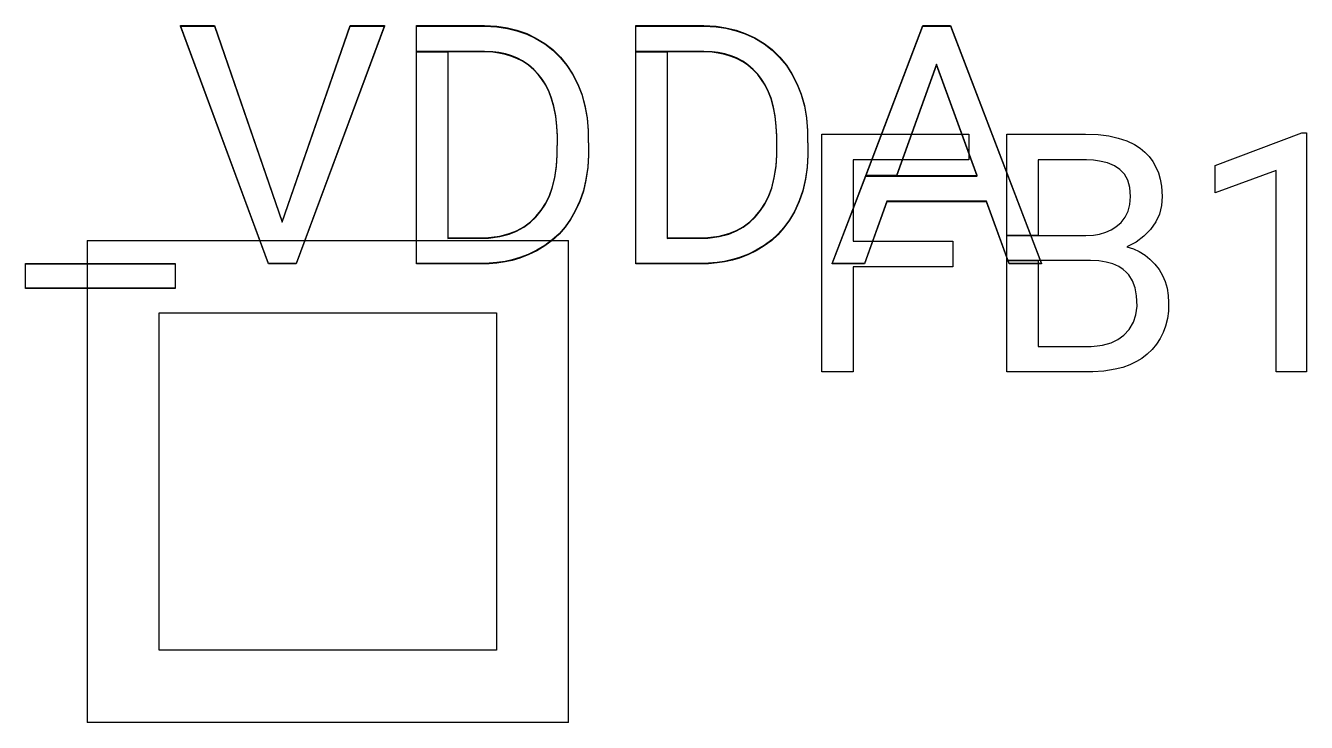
# Model space of a CAD drawing. Header units: inches. Extents: x 3.88 to 7.82, y -6.06 to -2.14.
# Drawn here: x 6.3876 to 6.597, y -3.7402 to -3.6263 of the extents above; entities that cross this region are included whole.
import ezdxf

# ---------------------------------------------------------------- set-up
doc = ezdxf.new("R2010")
doc.units = ezdxf.units.IN
doc.header["$MEASUREMENT"] = 0
doc.layers.add('F.Silkscreen', color=41, linetype='CONTINUOUS', true_color=0xf2eda1)

msp = doc.modelspace()

# ---------------------------------------------------------------- linework, layer by layer
at = {"layer": 'F.Silkscreen', "linetype": 'CONTINUOUS'}
for p, q in [((6.42732, -3.66518), (6.41291, -3.62632)), ((6.41291, -3.62632), (6.4185, -3.62632)), ((6.42732, -3.66526), (6.41291, -3.6264)), ((6.41291, -3.6264), (6.4185, -3.6264)), ((6.4185, -3.62632), (6.42953, -3.65837)), ((6.4185, -3.6264), (6.42953, -3.65844)), ((6.42953, -3.65837), (6.44067, -3.62632)), ((6.42953, -3.65844), (6.44067, -3.6264)), ((6.44626, -3.62632), (6.43185, -3.66518)), ((6.44626, -3.6264), (6.43185, -3.66526)), ((6.44067, -3.62632), (6.44626, -3.62632)), ((6.44067, -3.6264), (6.44626, -3.6264)), ((6.4515, -3.63053), (6.4515, -3.62632)), ((6.4515, -3.62632), (6.4626, -3.62632)), ((6.4515, -3.63061), (6.4515, -3.6264)), ((6.4515, -3.6264), (6.4626, -3.6264)), ((6.4626, -3.62632), (6.46461, -3.62643)), ((6.4626, -3.6264), (6.46461, -3.62651)), ((6.46461, -3.62643), (6.46637, -3.62669)), ((6.46461, -3.62651), (6.46637, -3.62677)), ((6.48736, -3.63053), (6.48736, -3.62632)), ((6.48736, -3.62632), (6.49847, -3.62632)), ((6.48736, -3.63061), (6.48736, -3.6264)), ((6.48736, -3.6264), (6.49847, -3.6264)), ((6.49847, -3.62632), (6.50047, -3.62643)), ((6.49847, -3.6264), (6.50047, -3.62651)), ((6.50047, -3.62643), (6.50209, -3.62666)), ((6.50047, -3.62651), (6.50209, -3.62674)), ((6.52494, -3.65081), (6.53429, -3.62632)), ((6.52494, -3.65089), (6.53429, -3.6264)), ((6.53429, -3.62632), (6.53878, -3.62632)), ((6.53429, -3.6264), (6.53878, -3.6264)), ((6.53878, -3.62632), (6.55366, -3.66518)), ((6.53878, -3.6264), (6.55366, -3.66526)), ((6.46637, -3.62669), (6.46792, -3.62707)), ((6.46637, -3.62677), (6.46792, -3.62715)), ((6.46792, -3.62707), (6.46953, -3.62763)), ((6.46792, -3.62715), (6.46953, -3.62771)), ((6.46953, -3.62763), (6.47093, -3.62829)), ((6.46953, -3.62771), (6.47093, -3.62837)), ((6.47093, -3.62829), (6.47248, -3.62923)), ((6.47093, -3.62837), (6.47248, -3.62931)), ((6.50209, -3.62666), (6.50378, -3.62707)), ((6.50209, -3.62674), (6.50378, -3.62715)), ((6.50378, -3.62707), (6.50526, -3.62758)), ((6.50378, -3.62715), (6.50526, -3.62766)), ((6.50526, -3.62758), (6.50679, -3.62829)), ((6.50526, -3.62766), (6.50679, -3.62837)), ((6.50679, -3.62829), (6.50834, -3.62923)), ((6.50679, -3.62837), (6.50834, -3.62931)), ((6.4515, -3.661), (6.4515, -3.63053)), ((6.4515, -3.63053), (6.45661, -3.63053)), ((6.45661, -3.63053), (6.4515, -3.63053)), ((6.4515, -3.66108), (6.4515, -3.63061)), ((6.4515, -3.63061), (6.45661, -3.63061)), ((6.45661, -3.63061), (6.4515, -3.63061)), ((6.45661, -3.63053), (6.45661, -3.661)), ((6.4626, -3.63053), (6.45661, -3.63053)), ((6.45661, -3.63061), (6.45661, -3.66108)), ((6.4626, -3.63061), (6.45661, -3.63061)), ((6.46399, -3.6306), (6.4626, -3.63053)), ((6.46399, -3.63068), (6.4626, -3.63061)), ((6.46497, -3.63072), (6.46399, -3.6306)), ((6.46497, -3.6308), (6.46399, -3.63068)), ((6.46606, -3.63095), (6.46497, -3.63072)), ((6.46606, -3.63103), (6.46497, -3.6308)), ((6.47248, -3.62923), (6.47378, -3.63024)), ((6.47248, -3.62931), (6.47378, -3.63032)), ((6.47378, -3.63024), (6.47506, -3.63148)), ((6.47378, -3.63032), (6.47506, -3.63156)), ((6.48736, -3.661), (6.48736, -3.63053)), ((6.48736, -3.63053), (6.49248, -3.63053)), ((6.49248, -3.63053), (6.48736, -3.63053)), ((6.48736, -3.66108), (6.48736, -3.63061)), ((6.48736, -3.63061), (6.49248, -3.63061)), ((6.49248, -3.63061), (6.48736, -3.63061)), ((6.49248, -3.63053), (6.49248, -3.661)), ((6.49846, -3.63053), (6.49248, -3.63053)), ((6.49248, -3.63061), (6.49248, -3.66108)), ((6.49846, -3.63061), (6.49248, -3.63061)), ((6.49985, -3.6306), (6.49846, -3.63053)), ((6.49985, -3.63068), (6.49846, -3.63061)), ((6.50084, -3.63072), (6.49985, -3.6306)), ((6.50084, -3.6308), (6.49985, -3.63068)), ((6.50193, -3.63095), (6.50084, -3.63072)), ((6.50193, -3.63103), (6.50084, -3.6308)), ((6.50834, -3.62923), (6.50965, -3.63024)), ((6.50834, -3.62931), (6.50965, -3.63032)), ((6.50965, -3.63024), (6.51092, -3.63148)), ((6.50965, -3.63032), (6.51092, -3.63156)), ((6.46695, -3.63121), (6.46606, -3.63095)), ((6.46695, -3.63129), (6.46606, -3.63103)), ((6.46793, -3.6316), (6.46695, -3.63121)), ((6.46793, -3.63167), (6.46695, -3.63129)), ((6.46885, -3.63207), (6.46793, -3.6316)), ((6.46885, -3.63215), (6.46793, -3.63167)), ((6.46982, -3.63271), (6.46885, -3.63207)), ((6.46982, -3.63279), (6.46885, -3.63215)), ((6.47071, -3.63347), (6.46982, -3.63271)), ((6.47071, -3.63355), (6.46982, -3.63279)), ((6.47506, -3.63148), (6.4761, -3.63277)), ((6.47506, -3.63156), (6.4761, -3.63284)), ((6.4761, -3.63277), (6.47703, -3.63418)), ((6.4761, -3.63284), (6.47703, -3.63426)), ((6.50296, -3.63126), (6.50193, -3.63095)), ((6.50296, -3.63134), (6.50193, -3.63103)), ((6.5038, -3.6316), (6.50296, -3.63126)), ((6.5038, -3.63167), (6.50296, -3.63134)), ((6.50484, -3.63214), (6.5038, -3.6316)), ((6.50484, -3.63222), (6.5038, -3.63167)), ((6.50568, -3.63271), (6.50484, -3.63214)), ((6.50568, -3.63279), (6.50484, -3.63222)), ((6.50657, -3.63347), (6.50568, -3.63271)), ((6.50657, -3.63355), (6.50568, -3.63279)), ((6.51092, -3.63148), (6.51197, -3.63277)), ((6.51092, -3.63156), (6.51197, -3.63284)), ((6.51197, -3.63277), (6.51289, -3.63418)), ((6.51197, -3.63284), (6.51289, -3.63426)), ((6.53654, -3.63262), (6.52996, -3.65081)), ((6.53654, -3.6327), (6.52996, -3.65089)), ((6.54315, -3.65081), (6.53654, -3.63262)), ((6.54315, -3.65089), (6.53654, -3.6327)), ((6.47142, -3.63423), (6.47071, -3.63347)), ((6.47142, -3.63431), (6.47071, -3.63355)), ((6.47206, -3.63508), (6.47142, -3.63423)), ((6.47206, -3.63516), (6.47142, -3.63431)), ((6.47703, -3.63418), (6.47788, -3.63586)), ((6.47703, -3.63426), (6.47788, -3.63594)), ((6.50728, -3.63423), (6.50657, -3.63347)), ((6.50728, -3.63431), (6.50657, -3.63355)), ((6.50793, -3.63508), (6.50728, -3.63423)), ((6.50793, -3.63516), (6.50728, -3.63431)), ((6.51289, -3.63418), (6.51375, -3.63586)), ((6.51289, -3.63426), (6.51375, -3.63594)), ((6.47263, -3.63599), (6.47206, -3.63508)), ((6.47263, -3.63607), (6.47206, -3.63516)), ((6.47319, -3.63712), (6.47263, -3.63599)), ((6.47319, -3.6372), (6.47263, -3.63607)), ((6.47788, -3.63586), (6.47852, -3.6375)), ((6.47788, -3.63594), (6.47852, -3.63758)), ((6.5085, -3.63599), (6.50793, -3.63508)), ((6.5085, -3.63607), (6.50793, -3.63516)), ((6.50905, -3.63712), (6.5085, -3.63599)), ((6.50905, -3.6372), (6.5085, -3.63607)), ((6.51375, -3.63586), (6.51439, -3.6375)), ((6.51375, -3.63594), (6.51439, -3.63758)), ((6.4736, -3.63818), (6.47319, -3.63712)), ((6.4736, -3.63826), (6.47319, -3.6372)), ((6.47397, -3.63949), (6.4736, -3.63818)), ((6.47397, -3.63956), (6.4736, -3.63826)), ((6.47852, -3.6375), (6.47905, -3.63938)), ((6.47852, -3.63758), (6.47905, -3.63946)), ((6.50946, -3.63818), (6.50905, -3.63712)), ((6.50946, -3.63826), (6.50905, -3.6372)), ((6.50988, -3.63965), (6.50946, -3.63818)), ((6.50988, -3.63973), (6.50946, -3.63826)), ((6.51439, -3.6375), (6.51491, -3.63938)), ((6.51439, -3.63758), (6.51491, -3.63946)), ((6.47428, -3.64106), (6.47397, -3.63949)), ((6.47428, -3.64114), (6.47397, -3.63956)), ((6.47447, -3.64274), (6.47428, -3.64106)), ((6.47447, -3.64282), (6.47428, -3.64114)), ((6.47905, -3.63938), (6.4794, -3.64136)), ((6.47905, -3.63946), (6.4794, -3.64144)), ((6.51015, -3.64106), (6.50988, -3.63965)), ((6.51015, -3.64114), (6.50988, -3.63973)), ((6.51033, -3.64274), (6.51015, -3.64106)), ((6.51033, -3.64282), (6.51015, -3.64114)), ((6.51491, -3.63938), (6.51527, -3.64136)), ((6.51491, -3.63946), (6.51527, -3.64144)), ((6.47453, -3.64434), (6.47447, -3.64274)), ((6.47453, -3.64442), (6.47447, -3.64282)), ((6.4794, -3.64136), (6.47958, -3.64344)), ((6.4794, -3.64144), (6.47958, -3.64351)), ((6.51039, -3.64434), (6.51033, -3.64274)), ((6.51039, -3.64442), (6.51033, -3.64282)), ((6.51527, -3.64136), (6.51545, -3.64344)), ((6.51527, -3.64144), (6.51545, -3.64351)), ((6.47452, -3.64742), (6.47453, -3.64434)), ((6.47452, -3.6475), (6.47453, -3.64442)), ((6.47958, -3.64344), (6.4796, -3.64742)), ((6.47958, -3.64351), (6.4796, -3.6475)), ((6.51039, -3.64742), (6.51039, -3.64434)), ((6.51039, -3.6475), (6.51039, -3.64442)), ((6.51545, -3.64344), (6.51547, -3.64742)), ((6.51545, -3.64351), (6.51547, -3.6475)), ((6.51778, -3.68289), (6.51778, -3.64404)), ((6.51778, -3.64404), (6.54183, -3.64404)), ((6.54183, -3.64404), (6.54183, -3.64825)), ((6.54801, -3.64825), (6.54801, -3.64404)), ((6.54801, -3.64404), (6.56089, -3.64404)), ((6.56089, -3.64404), (6.56296, -3.64413)), ((6.56296, -3.64413), (6.56467, -3.64434)), ((6.56467, -3.64434), (6.56624, -3.64469)), ((6.56624, -3.64469), (6.56765, -3.64515)), ((6.56765, -3.64515), (6.56891, -3.64575)), ((6.58207, -3.64915), (6.59624, -3.64384)), ((6.59624, -3.64384), (6.59699, -3.64384)), ((6.59699, -3.64384), (6.59699, -3.68289)), ((6.47441, -3.64924), (6.47452, -3.64742)), ((6.47441, -3.64931), (6.47452, -3.6475)), ((6.4796, -3.64742), (6.47949, -3.64942)), ((6.4796, -3.6475), (6.47949, -3.6495)), ((6.51028, -3.64924), (6.51039, -3.64742)), ((6.51028, -3.64931), (6.51039, -3.6475)), ((6.51547, -3.64742), (6.51536, -3.64942)), ((6.51547, -3.6475), (6.51536, -3.6495)), ((6.56891, -3.64575), (6.56981, -3.64632)), ((6.56981, -3.64632), (6.5706, -3.64697)), ((6.5706, -3.64697), (6.5713, -3.64771)), ((6.47414, -3.65111), (6.47441, -3.64924)), ((6.47414, -3.65119), (6.47441, -3.64931)), ((6.47949, -3.64942), (6.4792, -3.65147)), ((6.47949, -3.6495), (6.4792, -3.65155)), ((6.51, -3.65111), (6.51028, -3.64924)), ((6.51, -3.65119), (6.51028, -3.64931)), ((6.51536, -3.64942), (6.51509, -3.65131)), ((6.51536, -3.6495), (6.51509, -3.65139)), ((6.54183, -3.64825), (6.52289, -3.64825)), ((6.52289, -3.64825), (6.52289, -3.66152)), ((6.54801, -3.66061), (6.54801, -3.64825)), ((6.56104, -3.64825), (6.55313, -3.64825)), ((6.55313, -3.64825), (6.55313, -3.66061)), ((6.56216, -3.64831), (6.56104, -3.64825)), ((6.56318, -3.64844), (6.56216, -3.64831)), ((6.56446, -3.64873), (6.56318, -3.64844)), ((6.56562, -3.64921), (6.56446, -3.64873)), ((6.56651, -3.6498), (6.56562, -3.64921)), ((6.5713, -3.64771), (6.5719, -3.64852)), ((6.5719, -3.64852), (6.5724, -3.64942)), ((6.5724, -3.64942), (6.5728, -3.65039)), ((6.58207, -3.65364), (6.58207, -3.64915)), ((6.4737, -3.65282), (6.47414, -3.65111)), ((6.4737, -3.6529), (6.47414, -3.65119)), ((6.4792, -3.65147), (6.47878, -3.65326)), ((6.4792, -3.65155), (6.47878, -3.65334)), ((6.50957, -3.65282), (6.51, -3.65111)), ((6.50957, -3.6529), (6.51, -3.65119)), ((6.51509, -3.65131), (6.51464, -3.65326)), ((6.51509, -3.65139), (6.51464, -3.65334)), ((6.51945, -3.66518), (6.52494, -3.65081)), ((6.51945, -3.66526), (6.52494, -3.65089)), ((6.52494, -3.65081), (6.52996, -3.65081)), ((6.52996, -3.65081), (6.52494, -3.65081)), ((6.52494, -3.65089), (6.52996, -3.65089)), ((6.52996, -3.65089), (6.52494, -3.65089)), ((6.52996, -3.65081), (6.54315, -3.65081)), ((6.52996, -3.65089), (6.54315, -3.65089)), ((6.56725, -3.6506), (6.56651, -3.6498)), ((6.56779, -3.65159), (6.56725, -3.6506)), ((6.56812, -3.65278), (6.56779, -3.65159)), ((6.5728, -3.65039), (6.57309, -3.65143)), ((6.57309, -3.65143), (6.57329, -3.65256)), ((6.59203, -3.64998), (6.58207, -3.65364)), ((6.59203, -3.68289), (6.59203, -3.64998)), ((6.47324, -3.65409), (6.4737, -3.65282)), ((6.47324, -3.65417), (6.4737, -3.6529)), ((6.47878, -3.65326), (6.4782, -3.65496)), ((6.47878, -3.65334), (6.4782, -3.65504)), ((6.5091, -3.65409), (6.50957, -3.65282)), ((6.5091, -3.65417), (6.50957, -3.6529)), ((6.51464, -3.65326), (6.51407, -3.65496)), ((6.51464, -3.65334), (6.51407, -3.65504)), ((6.56825, -3.65425), (6.56812, -3.65278)), ((6.57329, -3.65256), (6.5734, -3.65423)), ((6.4719, -3.65646), (6.47259, -3.6554)), ((6.4719, -3.65654), (6.47259, -3.65548)), ((6.47259, -3.6554), (6.47324, -3.65409)), ((6.47259, -3.65548), (6.47324, -3.65417)), ((6.4782, -3.65496), (6.47741, -3.65668)), ((6.4782, -3.65504), (6.47741, -3.65676)), ((6.50777, -3.65646), (6.50846, -3.6554)), ((6.50777, -3.65654), (6.50846, -3.65548)), ((6.50846, -3.6554), (6.5091, -3.65409)), ((6.50846, -3.65548), (6.5091, -3.65417)), ((6.51407, -3.65496), (6.51328, -3.65668)), ((6.51407, -3.65504), (6.51328, -3.65676)), ((6.52839, -3.65502), (6.52472, -3.66518)), ((6.52839, -3.6551), (6.52472, -3.66526)), ((6.54469, -3.65502), (6.52839, -3.65502)), ((6.54469, -3.6551), (6.52839, -3.6551)), ((6.54839, -3.66518), (6.54469, -3.65502)), ((6.54839, -3.66526), (6.54469, -3.6551)), ((6.56786, -3.65664), (6.56815, -3.65555)), ((6.56815, -3.65555), (6.56825, -3.65425)), ((6.57331, -3.65571), (6.57297, -3.6571)), ((6.5734, -3.65423), (6.57331, -3.65571)), ((6.47012, -3.65837), (6.47101, -3.65753)), ((6.47012, -3.65845), (6.47101, -3.65761)), ((6.47101, -3.65753), (6.4719, -3.65646)), ((6.47101, -3.65761), (6.4719, -3.65654)), ((6.4767, -3.65792), (6.4758, -3.65917)), ((6.4767, -3.658), (6.4758, -3.65925)), ((6.47741, -3.65668), (6.4767, -3.65792)), ((6.47741, -3.65676), (6.4767, -3.658)), ((6.50599, -3.65837), (6.50688, -3.65753)), ((6.50599, -3.65845), (6.50688, -3.65761)), ((6.50688, -3.65753), (6.50777, -3.65646)), ((6.50688, -3.65761), (6.50777, -3.65654)), ((6.51249, -3.65804), (6.51158, -3.65928)), ((6.51328, -3.65668), (6.51249, -3.65804)), ((6.51328, -3.65676), (6.51249, -3.65812)), ((6.56671, -3.65848), (6.56738, -3.65761)), ((6.56738, -3.65761), (6.56786, -3.65664)), ((6.57297, -3.6571), (6.57239, -3.65839)), ((6.46668, -3.6603), (6.46783, -3.65983)), ((6.46668, -3.66037), (6.46783, -3.65991)), ((6.46783, -3.65983), (6.46903, -3.65917)), ((6.46783, -3.65991), (6.46903, -3.65925)), ((6.46903, -3.65917), (6.47012, -3.65837)), ((6.46903, -3.65925), (6.47012, -3.65845)), ((6.4758, -3.65917), (6.47481, -3.66031)), ((6.4758, -3.65925), (6.47481, -3.66038)), ((6.50254, -3.6603), (6.50383, -3.65977)), ((6.50254, -3.66037), (6.50383, -3.65985)), ((6.50383, -3.65977), (6.50489, -3.65917)), ((6.50383, -3.65985), (6.50489, -3.65925)), ((6.50489, -3.65917), (6.50599, -3.65837)), ((6.50489, -3.65925), (6.50599, -3.65845)), ((6.51158, -3.65928), (6.51058, -3.6604)), ((6.51158, -3.65936), (6.51058, -3.66048)), ((6.51249, -3.65812), (6.51158, -3.65936)), ((6.56319, -3.66037), (6.56422, -3.66007)), ((6.56422, -3.66007), (6.56508, -3.6597)), ((6.56508, -3.6597), (6.56585, -3.65922)), ((6.56585, -3.65922), (6.56671, -3.65848)), ((6.57152, -3.65964), (6.57043, -3.66074)), ((6.57239, -3.65839), (6.57152, -3.65964)), ((6.39764, -3.66142), (6.39764, -3.74016)), ((6.39764, -3.66142), (6.47638, -3.66142)), ((6.4515, -3.66518), (6.4515, -3.661)), ((6.4515, -3.66526), (6.4515, -3.66108)), ((6.45661, -3.661), (6.46327, -3.66096)), ((6.45661, -3.66108), (6.46327, -3.66104)), ((6.46327, -3.66096), (6.46512, -3.66071)), ((6.46327, -3.66104), (6.46512, -3.66079)), ((6.46512, -3.66071), (6.46668, -3.6603)), ((6.46512, -3.66079), (6.46668, -3.66037)), ((6.4737, -3.66133), (6.47249, -3.66224)), ((6.4737, -3.66141), (6.47249, -3.66231)), ((6.47481, -3.66031), (6.4737, -3.66133)), ((6.47481, -3.66038), (6.4737, -3.66141)), ((6.47638, -3.74016), (6.47638, -3.66142)), ((6.48736, -3.66518), (6.48736, -3.661)), ((6.48736, -3.66526), (6.48736, -3.66108)), ((6.49248, -3.661), (6.49913, -3.66096)), ((6.49248, -3.66108), (6.49913, -3.66104)), ((6.49913, -3.66096), (6.50099, -3.66071)), ((6.49913, -3.66104), (6.50099, -3.66079)), ((6.50099, -3.66071), (6.50254, -3.6603)), ((6.50099, -3.66079), (6.50254, -3.66037)), ((6.50957, -3.66133), (6.50835, -3.66224)), ((6.50957, -3.66141), (6.50835, -3.66231)), ((6.51058, -3.6604), (6.50957, -3.66133)), ((6.51058, -3.66048), (6.50957, -3.66141)), ((6.52289, -3.66152), (6.53919, -3.66152)), ((6.53919, -3.66152), (6.53919, -3.66573)), ((6.54801, -3.6647), (6.54801, -3.66061)), ((6.54801, -3.66061), (6.55313, -3.66061)), ((6.55313, -3.66061), (6.54801, -3.66061)), ((6.55313, -3.66061), (6.56095, -3.66061)), ((6.56095, -3.66061), (6.56217, -3.66054)), ((6.56217, -3.66054), (6.56319, -3.66037)), ((6.56915, -3.66168), (6.56766, -3.66246)), ((6.57043, -3.66074), (6.56915, -3.66168)), ((6.46842, -3.66422), (6.46716, -3.66459)), ((6.46842, -3.6643), (6.46716, -3.66467)), ((6.46976, -3.66371), (6.46842, -3.66422)), ((6.46976, -3.66379), (6.46842, -3.6643)), ((6.47117, -3.66303), (6.46976, -3.66371)), ((6.47117, -3.66311), (6.46976, -3.66379)), ((6.47249, -3.66224), (6.47117, -3.66303)), ((6.47249, -3.66231), (6.47117, -3.66311)), ((6.50429, -3.66422), (6.50316, -3.66455)), ((6.50429, -3.6643), (6.50316, -3.66463)), ((6.50576, -3.66366), (6.50429, -3.66422)), ((6.50576, -3.66374), (6.50429, -3.6643)), ((6.50704, -3.66303), (6.50576, -3.66366)), ((6.50704, -3.66311), (6.50576, -3.66374)), ((6.50835, -3.66224), (6.50704, -3.66303)), ((6.50835, -3.66231), (6.50704, -3.66311)), ((6.56766, -3.66246), (6.5687, -3.66281)), ((6.5687, -3.66281), (6.56966, -3.66325)), ((6.56966, -3.66325), (6.57063, -3.66384)), ((6.57063, -3.66384), (6.57142, -3.66448)), ((6.3876, -3.66919), (6.3876, -3.66518)), ((6.3876, -3.66518), (6.41205, -3.66518)), ((6.3876, -3.66927), (6.3876, -3.66526)), ((6.3876, -3.66526), (6.41205, -3.66526)), ((6.41205, -3.66518), (6.41205, -3.66919)), ((6.41205, -3.66526), (6.41205, -3.66927)), ((6.43185, -3.66518), (6.42732, -3.66518)), ((6.43185, -3.66526), (6.42732, -3.66526)), ((6.46337, -3.66514), (6.4515, -3.66518)), ((6.46337, -3.66522), (6.4515, -3.66526)), ((6.46463, -3.66504), (6.46337, -3.66514)), ((6.46463, -3.66512), (6.46337, -3.66522)), ((6.46599, -3.66484), (6.46463, -3.66504)), ((6.46599, -3.66492), (6.46463, -3.66512)), ((6.46716, -3.66459), (6.46599, -3.66484)), ((6.46716, -3.66467), (6.46599, -3.66492)), ((6.49924, -3.66514), (6.48736, -3.66518)), ((6.49924, -3.66522), (6.48736, -3.66526)), ((6.50065, -3.66502), (6.49924, -3.66514)), ((6.50065, -3.6651), (6.49924, -3.66522)), ((6.50185, -3.66484), (6.50065, -3.66502)), ((6.50185, -3.66492), (6.50065, -3.6651)), ((6.50316, -3.66455), (6.50185, -3.66484)), ((6.50316, -3.66463), (6.50185, -3.66492)), ((6.52472, -3.66518), (6.51945, -3.66518)), ((6.52472, -3.66526), (6.51945, -3.66526)), ((6.53919, -3.66573), (6.52289, -3.66573)), ((6.52289, -3.66573), (6.52289, -3.68289)), ((6.54801, -3.67872), (6.54801, -3.6647)), ((6.54801, -3.6647), (6.55313, -3.6647)), ((6.55313, -3.6647), (6.54801, -3.6647)), ((6.55366, -3.66518), (6.54839, -3.66518)), ((6.55366, -3.66526), (6.54839, -3.66526)), ((6.55313, -3.6647), (6.55313, -3.67872)), ((6.56167, -3.6647), (6.55313, -3.6647)), ((6.56304, -3.66477), (6.56167, -3.6647)), ((6.56427, -3.66495), (6.56304, -3.66477)), ((6.56537, -3.66526), (6.56427, -3.66495)), ((6.56633, -3.6657), (6.56537, -3.66526)), ((6.56703, -3.66615), (6.56633, -3.6657)), ((6.56752, -3.66658), (6.56703, -3.66615)), ((6.57142, -3.66448), (6.57221, -3.66528)), ((6.57221, -3.66528), (6.5729, -3.66619)), ((6.5729, -3.66619), (6.57347, -3.66717)), ((6.56795, -3.66706), (6.56752, -3.66658)), ((6.56857, -3.66804), (6.56795, -3.66706)), ((6.569, -3.66918), (6.56857, -3.66804)), ((6.57347, -3.66717), (6.57388, -3.66813)), ((6.57388, -3.66813), (6.57421, -3.66924)), ((6.41205, -3.66919), (6.3876, -3.66919)), ((6.41205, -3.66927), (6.3876, -3.66927)), ((6.56924, -3.67049), (6.569, -3.66918)), ((6.5693, -3.67215), (6.56924, -3.67049)), ((6.57421, -3.66924), (6.5744, -3.67042)), ((6.5744, -3.67042), (6.57447, -3.67157)), ((6.56913, -3.67355), (6.5693, -3.67215)), ((6.57447, -3.67157), (6.57442, -3.67295)), ((6.40945, -3.67323), (6.46457, -3.67323)), ((6.40945, -3.72835), (6.40945, -3.67323)), ((6.46457, -3.67323), (6.46457, -3.72835)), ((6.56872, -3.67479), (6.56913, -3.67355)), ((6.57426, -3.67415), (6.57395, -3.67542)), ((6.57442, -3.67295), (6.57426, -3.67415)), ((6.56716, -3.67689), (6.56804, -3.67596)), ((6.56804, -3.67596), (6.56872, -3.67479)), ((6.57357, -3.67648), (6.57308, -3.67746)), ((6.57395, -3.67542), (6.57357, -3.67648)), ((6.54801, -3.68289), (6.54801, -3.67872)), ((6.55313, -3.67872), (6.56182, -3.67872)), ((6.56182, -3.67872), (6.56278, -3.67866)), ((6.56278, -3.67866), (6.56368, -3.67854)), ((6.56368, -3.67854), (6.56505, -3.67816)), ((6.56505, -3.67816), (6.56618, -3.67761)), ((6.56618, -3.67761), (6.56716, -3.67689)), ((6.57248, -3.67838), (6.57178, -3.67922)), ((6.57308, -3.67746), (6.57248, -3.67838)), ((6.57006, -3.68068), (6.5692, -3.68121)), ((6.57097, -3.67999), (6.57006, -3.68068)), ((6.57178, -3.67922), (6.57097, -3.67999)), ((6.52289, -3.68289), (6.51778, -3.68289)), ((6.56205, -3.68289), (6.54801, -3.68289)), ((6.56387, -3.68277), (6.56205, -3.68289)), ((6.56572, -3.68247), (6.56387, -3.68277)), ((6.56697, -3.68215), (6.56572, -3.68247)), ((6.56813, -3.68172), (6.56697, -3.68215)), ((6.5692, -3.68121), (6.56813, -3.68172)), ((6.59699, -3.68289), (6.59203, -3.68289)), ((6.46457, -3.72835), (6.40945, -3.72835)), ((6.47638, -3.74016), (6.39764, -3.74016))]:
    msp.add_line(p, q, dxfattribs=at)

doc.saveas('drawing.dxf')
